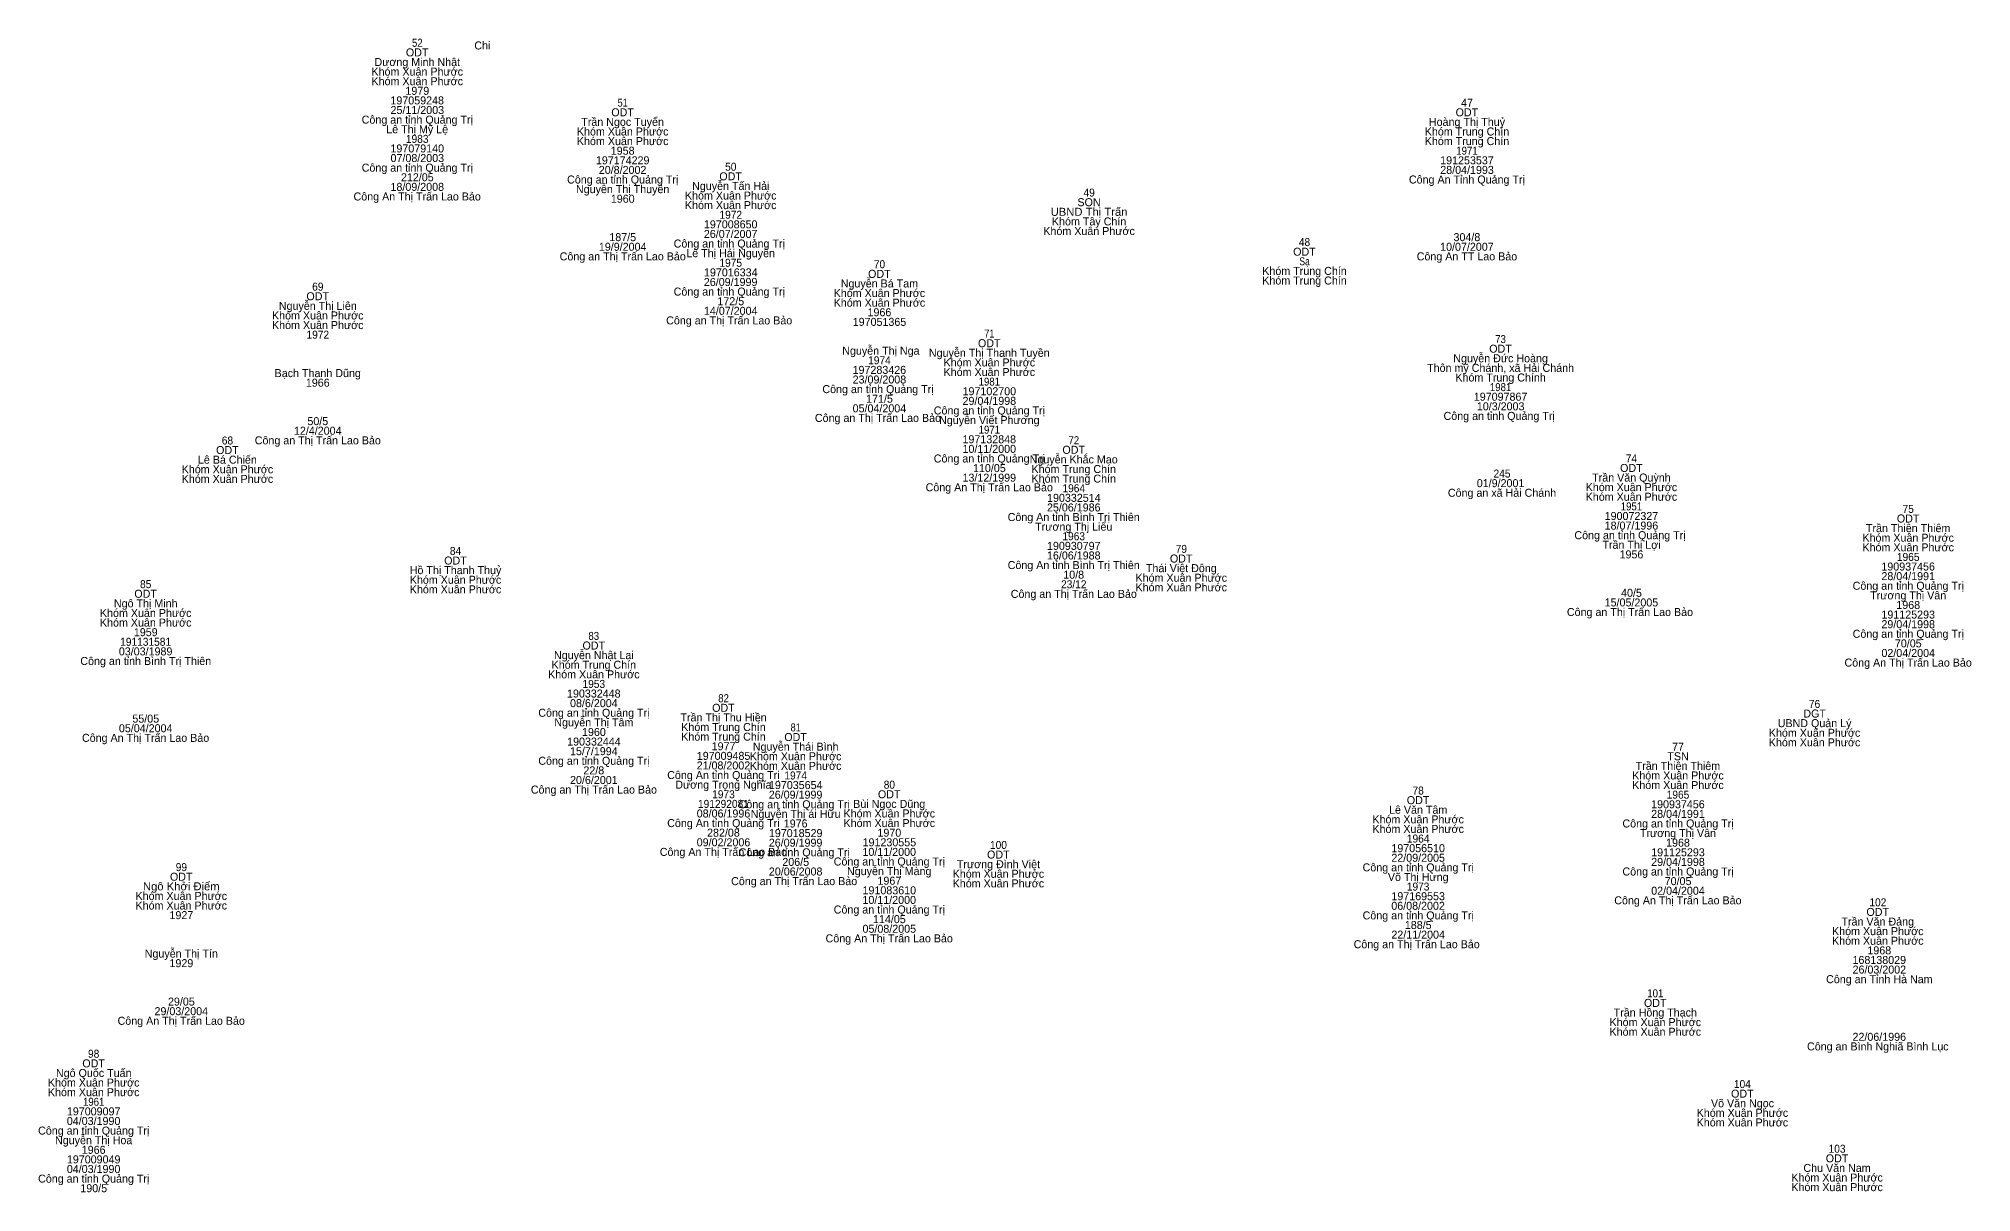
# Model space of a CAD drawing. Header units: metres. Extents: x 536461 to 537503, y 1836996 to 1837501.
# Drawn here: x 537357.8 to 537502.7, y 1837310.6 to 1837397.1 of the extents above; entities that cross this region are included whole.
import ezdxf
from ezdxf.enums import TextEntityAlignment as Align

# ---------------------------------------------------------------- set-up
doc = ezdxf.new("R2010")
doc.units = ezdxf.units.M
doc.header["$LTSCALE"] = 0.24
doc.layers.add('1', color=7, linetype='Continuous')

msp = doc.modelspace()

# ---------------------------------------------------------------- texts
at = {"layer": '1'}
for s, width, p in [('52', 0.9, (537386.155, 1837396.46)), ('51', 0.85, (537401.55, 1837391.97)), ('1983', 0.95, (537386.145, 1837389.26)), ('1971', 0.9, (537464.85, 1837388.37)), ('50', 0.95, (537409.655, 1837387.17)), ('49', 0.95, (537436.525, 1837385.23)), ('1972', 0.95, (537409.655, 1837383.57)), ('UBND Thị Trấn', 1.05, (537436.515, 1837383.79)), ('48', 0.95, (537452.67, 1837381.52)), ('1975', 0.95, (537409.65, 1837379.97)), ('70', 0.95, (537420.805, 1837379.86)), ('Sạ', 0.8, (537452.675, 1837380.08)), ('69', 0.95, (537378.695, 1837378.18)), ('1972', 0.95, (537378.695, 1837374.58)), ('71', 0.85, (537429.04, 1837374.66)), ('73', 0.9, (537467.365, 1837374.25)), ('1974', 0.95, (537420.8, 1837372.66)), ('1981', 0.9, (537429.04, 1837371.06)), ('1981', 0.9, (537467.37, 1837370.65)), ('1971', 0.9, (537429.04, 1837367.46)), ('68', 0.95, (537371.92, 1837366.65)), ('72', 0.9, (537435.375, 1837366.67)), ('74', 0.95, (537477.18, 1837365.31)), (' 245', 0.95, (537467.37, 1837364.17)), ('1964', 0.95, (537435.37, 1837363.07)), ('1951', 0.9, (537477.18, 1837361.71)), ('75', 0.95, (537497.93, 1837361.52)), ('1963', 0.95, (537435.365, 1837359.47)), ('84', 0.95, (537389.02, 1837358.37)), ('79', 0.95, (537443.435, 1837358.52)), ('1965', 0.95, (537497.93, 1837357.92)), ('85', 0.95, (537365.79, 1837355.88)), ('23/12', 0.95, (537435.37, 1837355.87)), ('191131581', 0.95, (537365.785, 1837351.56)), ('83', 0.9, (537399.385, 1837352)), ('1953', 0.95, (537399.385, 1837348.4)), ('82', 0.9, (537409.115, 1837347.33)), ('76', 0.95, (537490.91, 1837346.9)), ('81', 0.85, (537414.52, 1837345.14)), ('1974', 0.95, (537414.52, 1837341.54)), ('1973', 0.95, (537409.105, 1837340.13)), ('80', 0.95, (537421.545, 1837340.85)), ('78', 0.95, (537461.19, 1837340.41)), ('1965', 0.95, (537480.67, 1837340.1)), ('191292081', 0.95, (537409.105, 1837339.41)), ('100', 0.95, (537429.725, 1837336.33)), ('1964', 0.95, (537461.19, 1837336.81)), ('99', 0.95, (537368.465, 1837334.67)), ('Ngô Khởi Điểm', 1.05, (537368.46, 1837333.23)), ('1973', 0.95, (537461.185, 1837333.21)), ('102', 0.95, (537495.655, 1837332.03)), ('101', 0.9, (537478.97, 1837325.21)), ('98', 0.95, (537361.89, 1837320.68)), ('104', 0.95, (537485.5, 1837318.41)), ('1961', 0.9, (537361.89, 1837317.08)), ('103', 0.95, (537492.595, 1837313.56))]:
    msp.add_text(s, height=0.6, dxfattribs=dict(at, width=width)).set_placement(p, align=Align.CENTER)
for s, p in [('Dương Minh Nhật', (537386.15, 1837395.02)), ('ODT', (537386.145, 1837395.74)), ('Chi', (537391.03, 1837396.26)), ('Khóm Xuân Phước', (537386.15, 1837394.3)), ('Khóm Xuân Phước', (537386.15, 1837393.58)), ('197059248', (537386.145, 1837392.14)), ('1979', (537386.155, 1837392.86)), ('Công an tỉnh Quảng Trị', (537386.155, 1837390.7)), ('25/11/2003', (537386.155, 1837391.42)), ('Trần Ngọc Tuyển', (537401.545, 1837390.53)), ('ODT', (537401.545, 1837391.25)), ('ODT', (537464.845, 1837391.25)), ('47', (537464.855, 1837391.97)), ('Lê Thị Mỹ Lệ', (537386.145, 1837389.98)), ('Khóm Xuân Phước', (537401.55, 1837389.81)), ('Khóm Trung Chín', (537464.85, 1837389.81)), ('Hoàng Thị Thuỷ', (537464.85, 1837390.53)), ('07/08/2003', (537386.155, 1837387.82)), ('197079140', (537386.15, 1837388.54)), ('Khóm Xuân Phước', (537401.55, 1837389.09)), ('1958', (537401.55, 1837388.37)), ('Khóm Trung Chín', (537464.85, 1837389.09)), ('Công an tỉnh Quảng Trị', (537386.155, 1837387.1)), ('212/05', (537386.155, 1837386.38)), ('197174229', (537401.55, 1837387.65)), ('20/8/2002', (537401.545, 1837386.93)), ('ODT', (537409.645, 1837386.45)), ('28/04/1993', (537464.855, 1837386.93)), ('191253537', (537464.85, 1837387.65)), ('Công An Thị Trấn Lao Bảo', (537386.145, 1837384.94)), ('18/09/2008', (537386.15, 1837385.66)), ('Công an tỉnh Quảng Trị', (537401.555, 1837386.21)), ('Nguyễn Thị Thuyên', (537401.55, 1837385.49)), ('Khóm Xuân Phước', (537409.65, 1837385.01)), ('Nguyễn Tấn Hải', (537409.655, 1837385.73)), ('Công An Tỉnh Quảng Trị', (537464.845, 1837386.21)), ('1960', (537401.555, 1837384.77)), ('Khóm Xuân Phước', (537409.65, 1837384.29)), ('SON', (537436.515, 1837384.51)), ('26/07/2007', (537409.645, 1837382.13)), ('197008650', (537409.65, 1837382.85)), ('Khóm Xuân Phước', (537436.52, 1837382.35)), ('Khóm Tây Chín', (537436.52, 1837383.07)), ('Công an Thị Trấn Lao Bảo', (537401.555, 1837380.45)), ('19/9/2004', (537401.55, 1837381.17)), ('187/5', (537401.555, 1837381.89)), ('Công an tỉnh Quảng Trị ', (537409.655, 1837381.41)), ('Lê Thị Hải Nguyên', (537409.645, 1837380.69)), ('ODT', (537452.665, 1837380.8)), ('Công An TT Lao Bảo', (537464.85, 1837380.45)), ('10/07/2007', (537464.845, 1837381.17)), ('304/8', (537464.845, 1837381.89)), ('197016334', (537409.655, 1837379.25)), ('ODT', (537420.795, 1837379.14)), ('Khóm Trung Chín', (537452.67, 1837379.36)), ('Công an tỉnh Quảng Trị ', (537409.655, 1837377.81)), ('26/09/1999', (537409.645, 1837378.53)), ('Khóm Xuân Phước', (537420.8, 1837377.7)), ('Nguyễn Bá Tam', (537420.8, 1837378.42)), ('Khóm Trung Chín', (537452.67, 1837378.64)), ('Nguyễn Thị Liên', (537378.695, 1837376.74)), ('ODT', (537378.685, 1837377.46)), ('14/07/2004', (537409.65, 1837376.37)), ('172/5', (537409.655, 1837377.09)), ('Khóm Xuân Phước', (537420.8, 1837376.98)), ('1966', (537420.8, 1837376.26)), ('Khóm Xuân Phước', (537378.69, 1837376.02)), ('Khóm Xuân Phước', (537378.69, 1837375.3)), ('Công an Thị Trấn Lao Bảo ', (537409.65, 1837375.65)), ('197051365', (537420.805, 1837375.54)), (' Nguyễn Thị Nga', (537420.8, 1837373.38)), ('Nguyễn Thị Thanh Tuyền', (537429.035, 1837373.22)), ('ODT', (537429.035, 1837373.94)), ('ODT', (537467.365, 1837373.53)), ('197283426', (537420.795, 1837371.94)), ('Khóm Xuân Phước', (537429.04, 1837372.5)), ('Khóm Xuân Phước', (537429.04, 1837371.78)), ('Thôn mỹ Chánh, xã Hải Chánh', (537467.37, 1837372.09)), ('Nguyễn Đức Hoàng', (537467.37, 1837372.81)), ('Bạch Thanh Dũng', (537378.69, 1837371.7)), ('1966', (537378.69, 1837370.98)), ('Công an tỉnh Quảng Trị ', (537420.805, 1837370.5)), ('23/09/2008', (537420.8, 1837371.22)), ('197102700', (537429.04, 1837370.34)), ('Khóm Trung Chính', (537467.37, 1837371.37)), ('05/04/2004', (537420.8, 1837369.06)), ('171/5', (537420.805, 1837369.78)), ('Công an tỉnh Quảng Trị', (537429.045, 1837368.9)), ('29/04/1998', (537429.04, 1837369.62)), ('197097867', (537467.37, 1837369.93)), ('10/3/2003', (537467.375, 1837369.21)), ('50/5', (537378.695, 1837368.1)), ('Công an Thị Trấn Lao Bảo ', (537420.8, 1837368.34)), ('Nguyễn Viết Phương', (537429.04, 1837368.18)), ('Công an tỉnh Quảng Trị ', (537467.375, 1837368.49)), ('Công an Thị Trấn Lao Bảo', (537378.695, 1837366.66)), ('12/4/2004', (537378.69, 1837367.38)), ('197132848', (537429.035, 1837366.74)), ('10/11/2000', (537429.035, 1837366.02)), ('Lê Bá Chiến', (537371.915, 1837365.21)), ('ODT', (537371.915, 1837365.93)), ('Công an tỉnh Quảng Trị', (537429.045, 1837365.3)), ('110/05', (537429.045, 1837364.58)), ('Nguyễn Khắc Mao', (537435.365, 1837365.23)), ('Khóm Trung Chín', (537435.37, 1837364.51)), ('ODT', (537435.365, 1837365.95)), ('ODT', (537477.175, 1837364.59)), ('Khóm Xuân Phước', (537371.92, 1837364.49)), ('Khóm Xuân Phước', (537371.92, 1837363.77)), ('Công An Thị Trấn Lao Bảo', (537429.035, 1837363.14)), ('13/12/1999', (537429.035, 1837363.86)), ('Khóm Trung Chín', (537435.37, 1837363.79)), ('01/9/2001', (537467.37, 1837363.45)), ('Khóm Xuân Phước', (537477.18, 1837363.15)), ('Trần Văn Quỳnh', (537477.18, 1837363.87)), ('25/06/1986', (537435.37, 1837361.63)), ('190332514', (537435.375, 1837362.35)), (' Công an xã Hải Chánh', (537467.365, 1837362.73)), ('Khóm Xuân Phước', (537477.18, 1837362.43)), ('Công An tỉnh Bình Trị Thiên', (537435.365, 1837360.91)), ('Trương Thj Liểu', (537435.37, 1837360.19)), ('190072327', (537477.18, 1837360.99)), ('18/07/1996', (537477.18, 1837360.27)), ('ODT', (537497.925, 1837360.8)), ('190930797', (537435.37, 1837358.75)), ('Công an tỉnh Quảng Trị ', (537477.185, 1837359.55)), ('Trần Thị Lợi', (537477.185, 1837358.83)), ('Khóm Xuân Phước', (537497.93, 1837359.36)), ('Trần Thiện Thiêm', (537497.925, 1837360.08)), ('ODT', (537389.015, 1837357.65)), ('Công An tỉnh Bình Trị Thiên', (537435.365, 1837357.31)), ('16/06/1988', (537435.37, 1837358.03)), ('ODT', (537443.425, 1837357.8)), ('1956', (537477.18, 1837358.11)), ('Khóm Xuân Phước', (537497.93, 1837358.64)), ('Hồ Thị Thanh Thuỷ', (537389.02, 1837356.93)), ('Khóm Xuân Phước', (537389.02, 1837356.21)), ('10/8', (537435.365, 1837356.59)), ('Khóm Xuân Phước', (537443.43, 1837356.36)), ('Thái Việt Đông', (537443.435, 1837357.08)), ('28/04/1991', (537497.93, 1837356.48)), ('190937456', (537497.925, 1837357.2)), ('Ngô Thị Minh', (537365.795, 1837354.44)), ('ODT', (537365.785, 1837355.16)), ('Khóm Xuân Phước', (537389.02, 1837355.49)), ('Công an Thị Trấn Lao Bảo', (537435.375, 1837355.15)), ('Khóm Xuân Phước', (537443.43, 1837355.64)), ('15/05/2005', (537477.18, 1837354.51)), ('40/5', (537477.185, 1837355.23)), ('Công an tỉnh Quảng Trị', (537497.935, 1837355.76)), ('Trương Thị Vân', (537497.93, 1837355.04)), ('Khóm Xuân Phước', (537365.79, 1837353.72)), ('Khóm Xuân Phước', (537365.79, 1837353)), ('Công an Thị Trấn Lao Bảo ', (537477.18, 1837353.79)), ('191125293', (537497.93, 1837353.6)), ('1968', (537497.93, 1837354.32)), ('1959', (537365.795, 1837352.28)), ('Công an tỉnh Quảng Trị', (537497.935, 1837352.16)), ('29/04/1998', (537497.93, 1837352.88)), ('Công an tỉnh Bình Trị Thiên', (537365.795, 1837350.12)), ('03/03/1989', (537365.785, 1837350.84)), ('Nguyễn Nhật Lai', (537399.39, 1837350.56)), ('ODT', (537399.385, 1837351.28)), ('Công An Thị Trấn Lao Bảo', (537497.925, 1837350)), ('02/04/2004', (537497.93, 1837350.72)), ('70/05', (537497.935, 1837351.44)), ('Khóm Xuân Phước', (537399.39, 1837349.12)), ('Khóm Trung Chín', (537399.39, 1837349.84)), ('190332448', (537399.385, 1837347.68)), ('55/05', (537365.795, 1837345.8)), ('Công an tỉnh Quảng Trị', (537399.395, 1837346.24)), ('08/6/2004', (537399.39, 1837346.96)), ('Trần Thị Thu Hiền', (537409.115, 1837345.89)), ('ODT', (537409.105, 1837346.61)), ('DGT', (537490.915, 1837346.18)), ('Công An Thị Trấn Lao Bảo', (537365.785, 1837344.36)), ('05/04/2004', (537365.79, 1837345.08)), ('Nguyễn Thị Tâm', (537399.39, 1837345.52)), ('1960', (537399.395, 1837344.8)), ('Khóm Trung Chín', (537409.11, 1837345.17)), ('Khóm Trung Chín', (537409.11, 1837344.45)), ('ODT', (537414.515, 1837344.42)), ('Khóm Xuân Phước', (537490.91, 1837344.74)), ('UBND Quản Lý', (537490.91, 1837345.46)), ('190332444', (537399.395, 1837344.08)), ('15/7/1994', (537399.39, 1837343.36)), ('197009485', (537409.115, 1837343.01)), ('1977', (537409.115, 1837343.73)), ('Khóm Xuân Phước', (537414.52, 1837342.98)), ('Nguyễn Thái Bình', (537414.52, 1837343.7)), ('TSN', (537480.675, 1837342.98)), ('77', (537480.675, 1837343.7)), ('Khóm Xuân Phước', (537490.91, 1837344.02)), ('Công an tỉnh Quảng Trị', (537399.395, 1837342.64)), ('22/8', (537399.385, 1837341.92)), ('Công An tỉnh Quảng Trị', (537409.105, 1837341.57)), ('21/08/2002', (537409.105, 1837342.29)), ('Khóm Xuân Phước', (537414.52, 1837342.26)), ('Khóm Xuân Phước', (537480.67, 1837341.54)), ('Trần Thiện Thiêm', (537480.665, 1837342.26)), ('Công an Thị Trấn Lao Bảo', (537399.395, 1837340.48)), ('20/6/2001', (537399.39, 1837341.2)), ('Dương Trọng Nghĩa', (537409.105, 1837340.85)), ('26/09/1999', (537414.515, 1837340.1)), ('197035654', (537414.525, 1837340.82)), ('ODT', (537421.535, 1837340.13)), ('Khóm Xuân Phước', (537480.67, 1837340.82)), ('08/06/1996', (537409.11, 1837338.69)), ('Công an tỉnh Quảng Trị ', (537414.525, 1837339.38)), ('Nguyễn Thị ái Hữu', (537414.515, 1837338.66)), ('Khóm Xuân Phước', (537421.54, 1837338.69)), ('Bùi Ngọc Dũng', (537421.535, 1837339.41)), ('Lê Văn Tâm', (537461.19, 1837338.97)), ('ODT', (537461.185, 1837339.69)), ('28/04/1991', (537480.67, 1837338.66)), ('190937456', (537480.665, 1837339.38)), ('Công An tỉnh Quảng Trị', (537409.105, 1837337.97)), ('282/08', (537409.105, 1837337.25)), ('197018529', (537414.52, 1837337.22)), ('1976', (537414.52, 1837337.94)), ('Khóm Xuân Phước', (537421.54, 1837337.97)), ('1970', (537421.545, 1837337.25)), ('Khóm Xuân Phước', (537461.19, 1837338.25)), ('Khóm Xuân Phước', (537461.19, 1837337.53)), ('Công an tỉnh Quảng Trị', (537480.675, 1837337.94)), ('Trương Thị Vân', (537480.67, 1837337.22)), ('Công An Thị Trấn Lao Bảo', (537409.105, 1837335.81)), ('09/02/2006', (537409.11, 1837336.53)), ('Công an tỉnh Quảng Trị ', (537414.525, 1837335.78)), ('26/09/1999', (537414.515, 1837336.5)), ('10/11/2000', (537421.535, 1837335.81)), ('191230555', (537421.545, 1837336.53)), ('ODT', (537429.715, 1837335.61)), ('197056510', (537461.19, 1837336.09)), ('191125293', (537480.67, 1837335.78)), ('1968', (537480.67, 1837336.5)), ('20/06/2008', (537414.52, 1837334.34)), ('206/5', (537414.525, 1837335.06)), ('Công an tỉnh Quảng Trị', (537421.545, 1837335.09)), ('Nguyễn Thị Màng', (537421.535, 1837334.37)), ('Khóm Xuân Phước', (537429.72, 1837334.17)), ('Trương Đình Việt', (537429.725, 1837334.89)), ('Công an tỉnh Quảng Trị', (537461.195, 1837334.65)), ('22/09/2005', (537461.19, 1837335.37)), ('Công an tỉnh Quảng Trị', (537480.675, 1837334.34)), ('29/04/1998', (537480.67, 1837335.06)), ('ODT', (537368.455, 1837333.95)), ('Công an Thị Trấn Lao Bảo ', (537414.52, 1837333.62)), ('191083610', (537421.54, 1837332.93)), ('1967', (537421.545, 1837333.65)), ('Khóm Xuân Phước', (537429.72, 1837333.45)), ('Võ Thị Hưng', (537461.195, 1837333.93)), ('02/04/2004', (537480.67, 1837332.9)), ('70/05', (537480.675, 1837333.62)), ('Khóm Xuân Phước', (537368.46, 1837332.51)), ('Khóm Xuân Phước', (537368.46, 1837331.79)), ('Công an tỉnh Quảng Trị', (537421.545, 1837331.49)), ('10/11/2000', (537421.535, 1837332.21)), ('06/08/2002', (537461.185, 1837331.77)), ('197169553', (537461.19, 1837332.49)), ('Công An Thị Trấn Lao Bảo', (537480.665, 1837332.18)), ('ODT', (537495.645, 1837331.31)), ('1927', (537368.465, 1837331.07)), ('05/08/2005', (537421.54, 1837330.05)), ('114/05', (537421.545, 1837330.77)), ('Công an tỉnh Quảng Trị', (537461.195, 1837331.05)), ('188/5', (537461.195, 1837330.33)), ('Khóm Xuân Phước', (537495.65, 1837329.87)), ('Trần Văn Đảng', (537495.645, 1837330.59)), ('Nguyễn Thị Tín', (537368.46, 1837328.19)), ('Công An Thị Trấn Lao Bảo', (537421.535, 1837329.33)), ('Công an Thị Trấn Lao Bảo ', (537461.19, 1837328.89)), ('22/11/2004', (537461.19, 1837329.61)), ('Khóm Xuân Phước', (537495.65, 1837329.15)), (' 1968', (537495.65, 1837328.43)), ('1929', (537368.465, 1837327.47)), (' 26/03/2002', (537495.655, 1837326.99)), (' 168138029', (537495.65, 1837327.71)), (' Công an Tỉnh Hà Nam', (537495.655, 1837326.27)), ('29/05', (537368.465, 1837324.59)), ('ODT', (537478.965, 1837324.49)), ('Công An Thị Trấn Lao Bảo', (537368.455, 1837323.15)), ('29/03/2004', (537368.46, 1837323.87)), ('Khóm Xuân Phước', (537478.97, 1837323.05)), ('Trần Hồng Thạch', (537478.97, 1837323.77)), ('Khóm Xuân Phước', (537478.97, 1837322.33)), (' Công an Bình Nghiã Bình Lục ', (537495.65, 1837321.23)), (' 22/06/1996', (537495.65, 1837321.95)), ('ODT', (537361.885, 1837319.96)), ('Khóm Xuân Phước', (537361.89, 1837318.52)), ('Ngô Quốc Tuấn', (537361.895, 1837319.24)), ('Khóm Xuân Phước', (537361.89, 1837317.8)), ('Võ Văn Ngọc', (537485.505, 1837316.97)), ('ODT', (537485.495, 1837317.69)), ('04/03/1990', (537361.885, 1837315.64)), ('197009097', (537361.89, 1837316.36)), ('Khóm Xuân Phước', (537485.5, 1837316.25)), ('Khóm Xuân Phước', (537485.5, 1837315.53)), ('Công an tỉnh Quảng Trị', (537361.895, 1837314.92)), ('Nguyễn Thị Hoa', (537361.89, 1837314.2)), ('197009049', (537361.89, 1837312.76)), ('1966', (537361.89, 1837313.48)), ('ODT', (537492.595, 1837312.84)), ('Công an tỉnh Quảng Trị', (537361.895, 1837311.32)), ('04/03/1990', (537361.885, 1837312.04)), ('Khóm Xuân Phước', (537492.6, 1837311.4)), ('Chu Văn Nam', (537492.595, 1837312.12)), ('190/5', (537361.895, 1837310.6)), ('Khóm Xuân Phước', (537492.6, 1837310.68))]:
    msp.add_text(s, height=0.6, dxfattribs=at).set_placement(p, align=Align.CENTER)

doc.saveas('drawing.dxf')
